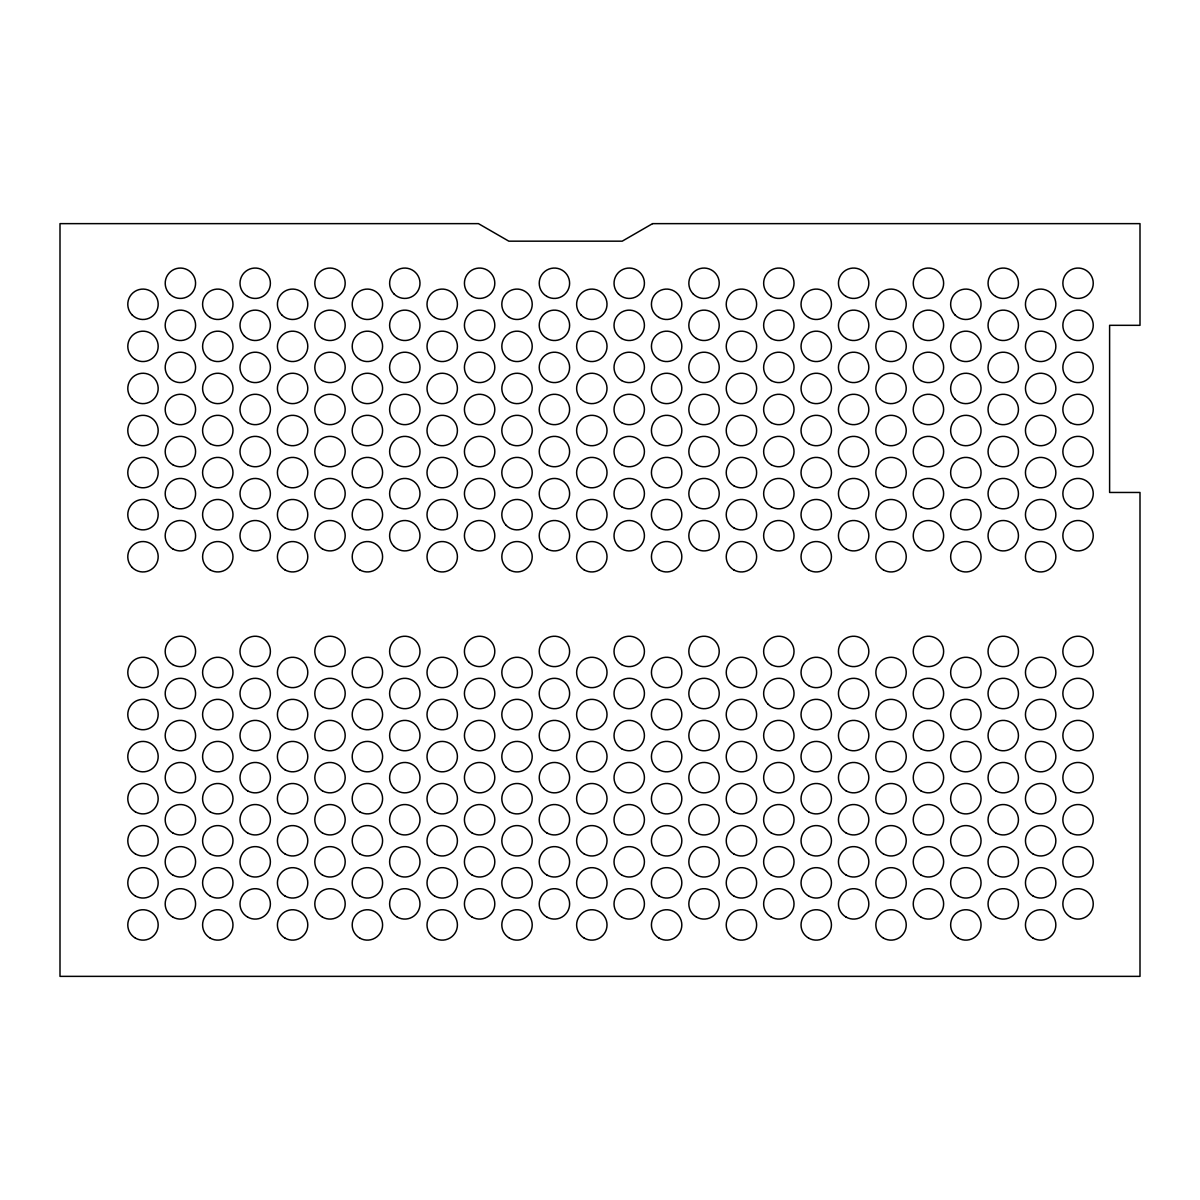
<?xml version="1.0" encoding="UTF-8"?>
<svg xmlns="http://www.w3.org/2000/svg" width="1200" height="1200" viewBox="0 0 1200 1200"><rect width="100%" height="100%" fill="white"/><g stroke="black" fill="none" stroke-linecap="round" stroke-linejoin="round"><path stroke-width="1.5" d="M652.59 223.635L622.215 241.17L508.83 241.17L478.44 223.635L60 223.635L60 976.365L1140 976.365L1140 492.465L1109.61 492.465L1109.61 325.32L1140 325.32L1140 223.635L652.59 223.635M135.39 359.52A15.195 15.195 0 0 0 158.175 346.365A15.195 15.195 0 0 0 135.39 333.21A15.195 15.195 0 0 0 135.39 359.52M132.24 399.18A15.195 15.195 0 0 0 157.665 392.37A15.195 15.195 0 0 0 139.05 373.77A15.195 15.195 0 0 0 132.24 399.18M132.24 315.03A15.195 15.195 0 0 0 157.665 308.22A15.195 15.195 0 0 0 139.05 289.605A15.195 15.195 0 0 0 132.24 315.03M172.785 506.79A15.195 15.195 0 0 0 195.585 493.635A15.195 15.195 0 0 0 172.785 480.48A15.195 15.195 0 0 0 172.785 506.79M169.65 293.985A15.195 15.195 0 0 0 195.06 287.175A15.195 15.195 0 0 0 176.46 268.575A15.195 15.195 0 0 0 169.65 293.985M172.785 548.88A15.195 15.195 0 0 0 195.585 535.71A15.195 15.195 0 0 0 172.785 522.555A15.195 15.195 0 0 0 172.785 548.88M172.785 464.715A15.195 15.195 0 0 0 195.585 451.56A15.195 15.195 0 0 0 172.785 438.405A15.195 15.195 0 0 0 172.785 464.715M132.24 567.495A15.195 15.195 0 0 0 157.665 560.685A15.195 15.195 0 0 0 139.05 542.07A15.195 15.195 0 0 0 132.24 567.495M135.39 527.835A15.195 15.195 0 0 0 158.175 514.68A15.195 15.195 0 0 0 135.39 501.51A15.195 15.195 0 0 0 135.39 527.835M172.785 422.64A15.195 15.195 0 0 0 195.585 409.485A15.195 15.195 0 0 0 172.785 396.315A15.195 15.195 0 0 0 172.785 422.64M169.65 378.15A15.195 15.195 0 0 0 195.06 371.34A15.195 15.195 0 0 0 176.46 352.725A15.195 15.195 0 0 0 169.65 378.15M172.785 338.49A15.195 15.195 0 0 0 195.585 325.32A15.195 15.195 0 0 0 172.785 312.165A15.195 15.195 0 0 0 172.785 338.49M247.59 422.64A15.195 15.195 0 0 0 270.39 409.485A15.195 15.195 0 0 0 247.59 396.315A15.195 15.195 0 0 0 247.59 422.64M247.59 296.4A15.195 15.195 0 0 0 270.39 283.245A15.195 15.195 0 0 0 247.59 270.09A15.195 15.195 0 0 0 247.59 296.4M247.59 548.88A15.195 15.195 0 0 0 270.39 535.71A15.195 15.195 0 0 0 247.59 522.555A15.195 15.195 0 0 0 247.59 548.88M207.045 399.18A15.195 15.195 0 0 0 232.47 392.37A15.195 15.195 0 0 0 213.855 373.77A15.195 15.195 0 0 0 207.045 399.18M135.39 485.76A15.195 15.195 0 0 0 158.175 472.59A15.195 15.195 0 0 0 135.39 459.435A15.195 15.195 0 0 0 135.39 485.76M210.195 485.76A15.195 15.195 0 0 0 232.98 472.59A15.195 15.195 0 0 0 210.195 459.435A15.195 15.195 0 0 0 210.195 485.76M247.59 464.715A15.195 15.195 0 0 0 270.39 451.56A15.195 15.195 0 0 0 247.59 438.405A15.195 15.195 0 0 0 247.59 464.715M210.195 443.685A15.195 15.195 0 0 0 232.98 430.515A15.195 15.195 0 0 0 210.195 417.36A15.195 15.195 0 0 0 210.195 443.685M247.59 380.565A15.195 15.195 0 0 0 270.39 367.41A15.195 15.195 0 0 0 247.59 354.24A15.195 15.195 0 0 0 247.59 380.565M210.195 317.445A15.195 15.195 0 0 0 232.98 304.29A15.195 15.195 0 0 0 210.195 291.12A15.195 15.195 0 0 0 210.195 317.445M244.455 504.375A15.195 15.195 0 0 0 269.865 497.565A15.195 15.195 0 0 0 251.265 478.965A15.195 15.195 0 0 0 244.455 504.375M210.195 569.91A15.195 15.195 0 0 0 232.98 556.755A15.195 15.195 0 0 0 210.195 543.6A15.195 15.195 0 0 0 210.195 569.91M244.455 336.075A15.195 15.195 0 0 0 269.865 329.25A15.195 15.195 0 0 0 251.265 310.65A15.195 15.195 0 0 0 244.455 336.075M207.045 525.42A15.195 15.195 0 0 0 232.47 518.61A15.195 15.195 0 0 0 213.855 499.995A15.195 15.195 0 0 0 207.045 525.42M322.41 548.88A15.195 15.195 0 0 0 345.195 535.71A15.195 15.195 0 0 0 322.41 522.555A15.195 15.195 0 0 0 322.41 548.88M285 485.76A15.195 15.195 0 0 0 307.785 472.59A15.195 15.195 0 0 0 285 459.435A15.195 15.195 0 0 0 285 485.76M319.26 420.225A15.195 15.195 0 0 0 344.67 413.415A15.195 15.195 0 0 0 326.07 394.8A15.195 15.195 0 0 0 319.26 420.225M319.26 293.985A15.195 15.195 0 0 0 344.67 287.175A15.195 15.195 0 0 0 326.07 268.575A15.195 15.195 0 0 0 319.26 293.985M281.85 315.03A15.195 15.195 0 0 0 307.275 308.22A15.195 15.195 0 0 0 288.66 289.605A15.195 15.195 0 0 0 281.85 315.03M319.26 504.375A15.195 15.195 0 0 0 344.67 497.565A15.195 15.195 0 0 0 326.07 478.965A15.195 15.195 0 0 0 319.26 504.375M285 359.52A15.195 15.195 0 0 0 307.785 346.365A15.195 15.195 0 0 0 285 333.21A15.195 15.195 0 0 0 285 359.52M281.85 399.18A15.195 15.195 0 0 0 307.275 392.37A15.195 15.195 0 0 0 288.66 373.77A15.195 15.195 0 0 0 281.85 399.18M322.41 380.565A15.195 15.195 0 0 0 345.195 367.41A15.195 15.195 0 0 0 322.41 354.24A15.195 15.195 0 0 0 322.41 380.565M322.41 338.49A15.195 15.195 0 0 0 345.195 325.32A15.195 15.195 0 0 0 322.41 312.165A15.195 15.195 0 0 0 322.41 338.49M285 569.91A15.195 15.195 0 0 0 307.785 556.755A15.195 15.195 0 0 0 285 543.6A15.195 15.195 0 0 0 285 569.91M356.655 399.18A15.195 15.195 0 0 0 382.08 392.37A15.195 15.195 0 0 0 363.465 373.77A15.195 15.195 0 0 0 356.655 399.18M397.215 380.565A15.195 15.195 0 0 0 420 367.41A15.195 15.195 0 0 0 397.215 354.24A15.195 15.195 0 0 0 397.215 380.565M397.215 338.49A15.195 15.195 0 0 0 420 325.32A15.195 15.195 0 0 0 397.215 312.165A15.195 15.195 0 0 0 397.215 338.49M322.41 464.715A15.195 15.195 0 0 0 345.195 451.56A15.195 15.195 0 0 0 322.41 438.405A15.195 15.195 0 0 0 322.41 464.715M210.195 359.52A15.195 15.195 0 0 0 232.98 346.365A15.195 15.195 0 0 0 210.195 333.21A15.195 15.195 0 0 0 210.195 359.52M394.065 546.465A15.195 15.195 0 0 0 419.475 539.64A15.195 15.195 0 0 0 400.875 521.04A15.195 15.195 0 0 0 394.065 546.465M397.215 464.715A15.195 15.195 0 0 0 420 451.56A15.195 15.195 0 0 0 397.215 438.405A15.195 15.195 0 0 0 397.215 464.715M397.215 422.64A15.195 15.195 0 0 0 420 409.485A15.195 15.195 0 0 0 397.215 396.315A15.195 15.195 0 0 0 397.215 422.64M359.805 485.76A15.195 15.195 0 0 0 382.59 472.59A15.195 15.195 0 0 0 359.805 459.435A15.195 15.195 0 0 0 359.805 485.76M434.61 359.52A15.195 15.195 0 0 0 457.41 346.365A15.195 15.195 0 0 0 434.61 333.21A15.195 15.195 0 0 0 434.61 359.52M431.46 399.18A15.195 15.195 0 0 0 456.885 392.37A15.195 15.195 0 0 0 438.27 373.77A15.195 15.195 0 0 0 431.46 399.18M472.02 380.565A15.195 15.195 0 0 0 494.805 367.41A15.195 15.195 0 0 0 472.02 354.24A15.195 15.195 0 0 0 472.02 380.565M285 527.835A15.195 15.195 0 0 0 307.785 514.68A15.195 15.195 0 0 0 285 501.51A15.195 15.195 0 0 0 285 527.835M285 443.685A15.195 15.195 0 0 0 307.785 430.515A15.195 15.195 0 0 0 285 417.36A15.195 15.195 0 0 0 285 443.685M359.805 359.52A15.195 15.195 0 0 0 382.59 346.365A15.195 15.195 0 0 0 359.805 333.21A15.195 15.195 0 0 0 359.805 359.52M434.61 569.91A15.195 15.195 0 0 0 457.41 556.755A15.195 15.195 0 0 0 434.61 543.6A15.195 15.195 0 0 0 434.61 569.91M434.61 527.835A15.195 15.195 0 0 0 457.41 514.68A15.195 15.195 0 0 0 434.61 501.51A15.195 15.195 0 0 0 434.61 527.835M359.805 569.91A15.195 15.195 0 0 0 382.59 556.755A15.195 15.195 0 0 0 359.805 543.6A15.195 15.195 0 0 0 359.805 569.91M359.805 527.835A15.195 15.195 0 0 0 382.59 514.68A15.195 15.195 0 0 0 359.805 501.51A15.195 15.195 0 0 0 359.805 527.835M359.805 443.685A15.195 15.195 0 0 0 382.59 430.515A15.195 15.195 0 0 0 359.805 417.36A15.195 15.195 0 0 0 359.805 443.685M356.655 315.03A15.195 15.195 0 0 0 382.08 308.22A15.195 15.195 0 0 0 363.465 289.605A15.195 15.195 0 0 0 356.655 315.03M397.215 506.79A15.195 15.195 0 0 0 420 493.635A15.195 15.195 0 0 0 397.215 480.48A15.195 15.195 0 0 0 397.215 506.79M394.065 293.985A15.195 15.195 0 0 0 419.475 287.175A15.195 15.195 0 0 0 400.875 268.575A15.195 15.195 0 0 0 394.065 293.985M135.39 443.685A15.195 15.195 0 0 0 158.175 430.515A15.195 15.195 0 0 0 135.39 417.36A15.195 15.195 0 0 0 135.39 443.685M472.02 422.64A15.195 15.195 0 0 0 494.805 409.485A15.195 15.195 0 0 0 472.02 396.315A15.195 15.195 0 0 0 472.02 422.64M434.61 485.76A15.195 15.195 0 0 0 457.41 472.59A15.195 15.195 0 0 0 434.61 459.435A15.195 15.195 0 0 0 434.61 485.76M434.61 317.445A15.195 15.195 0 0 0 457.41 304.29A15.195 15.195 0 0 0 434.61 291.12A15.195 15.195 0 0 0 434.61 317.445M472.02 338.49A15.195 15.195 0 0 0 494.805 325.32A15.195 15.195 0 0 0 472.02 312.165A15.195 15.195 0 0 0 472.02 338.49M472.02 296.4A15.195 15.195 0 0 0 494.805 283.245A15.195 15.195 0 0 0 472.02 270.09A15.195 15.195 0 0 0 472.02 296.4M472.02 548.88A15.195 15.195 0 0 0 494.805 535.71A15.195 15.195 0 0 0 472.02 522.555A15.195 15.195 0 0 0 472.02 548.88M472.02 464.715A15.195 15.195 0 0 0 494.805 451.56A15.195 15.195 0 0 0 472.02 438.405A15.195 15.195 0 0 0 472.02 464.715M434.61 443.685A15.195 15.195 0 0 0 457.41 430.515A15.195 15.195 0 0 0 434.61 417.36A15.195 15.195 0 0 0 434.61 443.685M468.87 504.375A15.195 15.195 0 0 0 494.28 497.565A15.195 15.195 0 0 0 475.68 478.965A15.195 15.195 0 0 0 468.87 504.375M808.635 401.595A15.195 15.195 0 0 0 831.435 388.44A15.195 15.195 0 0 0 808.635 375.285A15.195 15.195 0 0 0 808.635 401.595M846.045 380.565A15.195 15.195 0 0 0 868.83 367.41A15.195 15.195 0 0 0 846.045 354.24A15.195 15.195 0 0 0 846.045 380.565M846.045 422.64A15.195 15.195 0 0 0 868.83 409.485A15.195 15.195 0 0 0 846.045 396.315A15.195 15.195 0 0 0 846.045 422.64M618.48 546.465A15.195 15.195 0 0 0 643.905 539.64A15.195 15.195 0 0 0 625.29 521.04A15.195 15.195 0 0 0 618.48 546.465M546.825 338.49A15.195 15.195 0 0 0 569.61 325.32A15.195 15.195 0 0 0 546.825 312.165A15.195 15.195 0 0 0 546.825 338.49M621.63 422.64A15.195 15.195 0 0 0 644.415 409.485A15.195 15.195 0 0 0 621.63 396.315A15.195 15.195 0 0 0 621.63 422.64M618.48 293.985A15.195 15.195 0 0 0 643.905 287.175A15.195 15.195 0 0 0 625.29 268.575A15.195 15.195 0 0 0 618.48 293.985M506.265 399.18A15.195 15.195 0 0 0 531.69 392.37A15.195 15.195 0 0 0 513.075 373.77A15.195 15.195 0 0 0 506.265 399.18M581.07 399.18A15.195 15.195 0 0 0 606.495 392.37A15.195 15.195 0 0 0 587.88 373.77A15.195 15.195 0 0 0 581.07 399.18M543.675 504.375A15.195 15.195 0 0 0 569.1 497.565A15.195 15.195 0 0 0 550.485 478.965A15.195 15.195 0 0 0 543.675 504.375M509.415 317.445A15.195 15.195 0 0 0 532.215 304.29A15.195 15.195 0 0 0 509.415 291.12A15.195 15.195 0 0 0 509.415 317.445M509.415 359.52A15.195 15.195 0 0 0 532.215 346.365A15.195 15.195 0 0 0 509.415 333.21A15.195 15.195 0 0 0 509.415 359.52M509.415 485.76A15.195 15.195 0 0 0 532.215 472.59A15.195 15.195 0 0 0 509.415 459.435A15.195 15.195 0 0 0 509.415 485.76M546.825 296.4A15.195 15.195 0 0 0 569.61 283.245A15.195 15.195 0 0 0 546.825 270.09A15.195 15.195 0 0 0 546.825 296.4M509.415 569.91A15.195 15.195 0 0 0 532.215 556.755A15.195 15.195 0 0 0 509.415 543.6A15.195 15.195 0 0 0 509.415 569.91M546.825 464.715A15.195 15.195 0 0 0 569.61 451.56A15.195 15.195 0 0 0 546.825 438.405A15.195 15.195 0 0 0 546.825 464.715M546.825 548.88A15.195 15.195 0 0 0 569.61 535.71A15.195 15.195 0 0 0 546.825 522.555A15.195 15.195 0 0 0 546.825 548.88M509.415 443.685A15.195 15.195 0 0 0 532.215 430.515A15.195 15.195 0 0 0 509.415 417.36A15.195 15.195 0 0 0 509.415 443.685M506.265 525.42A15.195 15.195 0 0 0 531.69 518.61A15.195 15.195 0 0 0 513.075 499.995A15.195 15.195 0 0 0 506.265 525.42M805.485 525.42A15.195 15.195 0 0 0 830.91 518.61A15.195 15.195 0 0 0 812.295 499.995A15.195 15.195 0 0 0 805.485 525.42M808.635 443.685A15.195 15.195 0 0 0 831.435 430.515A15.195 15.195 0 0 0 808.635 417.36A15.195 15.195 0 0 0 808.635 443.685M584.22 443.685A15.195 15.195 0 0 0 607.02 430.515A15.195 15.195 0 0 0 584.22 417.36A15.195 15.195 0 0 0 584.22 443.685M621.63 380.565A15.195 15.195 0 0 0 644.415 367.41A15.195 15.195 0 0 0 621.63 354.24A15.195 15.195 0 0 0 621.63 380.565M581.07 315.03A15.195 15.195 0 0 0 606.495 308.22A15.195 15.195 0 0 0 587.88 289.605A15.195 15.195 0 0 0 581.07 315.03M621.63 506.79A15.195 15.195 0 0 0 644.415 493.635A15.195 15.195 0 0 0 621.63 480.48A15.195 15.195 0 0 0 621.63 506.79M546.825 422.64A15.195 15.195 0 0 0 569.61 409.485A15.195 15.195 0 0 0 546.825 396.315A15.195 15.195 0 0 0 546.825 422.64M546.825 380.565A15.195 15.195 0 0 0 569.61 367.41A15.195 15.195 0 0 0 546.825 354.24A15.195 15.195 0 0 0 546.825 380.565M584.22 527.835A15.195 15.195 0 0 0 607.02 514.68A15.195 15.195 0 0 0 584.22 501.51A15.195 15.195 0 0 0 584.22 527.835M696.435 548.88A15.195 15.195 0 0 0 719.22 535.71A15.195 15.195 0 0 0 696.435 522.555A15.195 15.195 0 0 0 696.435 548.88M659.025 485.76A15.195 15.195 0 0 0 681.825 472.59A15.195 15.195 0 0 0 659.025 459.435A15.195 15.195 0 0 0 659.025 485.76M696.435 422.64A15.195 15.195 0 0 0 719.22 409.485A15.195 15.195 0 0 0 696.435 396.315A15.195 15.195 0 0 0 696.435 422.64M696.435 464.715A15.195 15.195 0 0 0 719.22 451.56A15.195 15.195 0 0 0 696.435 438.405A15.195 15.195 0 0 0 696.435 464.715M693.285 293.985A15.195 15.195 0 0 0 718.71 287.175A15.195 15.195 0 0 0 700.095 268.575A15.195 15.195 0 0 0 693.285 293.985M584.22 359.52A15.195 15.195 0 0 0 607.02 346.365A15.195 15.195 0 0 0 584.22 333.21A15.195 15.195 0 0 0 584.22 359.52M584.22 485.76A15.195 15.195 0 0 0 607.02 472.59A15.195 15.195 0 0 0 584.22 459.435A15.195 15.195 0 0 0 584.22 485.76M621.63 464.715A15.195 15.195 0 0 0 644.415 451.56A15.195 15.195 0 0 0 621.63 438.405A15.195 15.195 0 0 0 621.63 464.715M696.435 506.79A15.195 15.195 0 0 0 719.22 493.635A15.195 15.195 0 0 0 696.435 480.48A15.195 15.195 0 0 0 696.435 506.79M659.025 359.52A15.195 15.195 0 0 0 681.825 346.365A15.195 15.195 0 0 0 659.025 333.21A15.195 15.195 0 0 0 659.025 359.52M655.875 399.18A15.195 15.195 0 0 0 681.3 392.37A15.195 15.195 0 0 0 662.685 373.77A15.195 15.195 0 0 0 655.875 399.18M696.435 380.565A15.195 15.195 0 0 0 719.22 367.41A15.195 15.195 0 0 0 696.435 354.24A15.195 15.195 0 0 0 696.435 380.565M696.435 338.49A15.195 15.195 0 0 0 719.22 325.32A15.195 15.195 0 0 0 696.435 312.165A15.195 15.195 0 0 0 696.435 338.49M659.025 569.91A15.195 15.195 0 0 0 681.825 556.755A15.195 15.195 0 0 0 659.025 543.6A15.195 15.195 0 0 0 659.025 569.91M584.22 569.91A15.195 15.195 0 0 0 607.02 556.755A15.195 15.195 0 0 0 584.22 543.6A15.195 15.195 0 0 0 584.22 569.91M621.63 338.49A15.195 15.195 0 0 0 644.415 325.32A15.195 15.195 0 0 0 621.63 312.165A15.195 15.195 0 0 0 621.63 338.49M733.83 359.52A15.195 15.195 0 0 0 756.63 346.365A15.195 15.195 0 0 0 733.83 333.21A15.195 15.195 0 0 0 733.83 359.52M733.83 401.595A15.195 15.195 0 0 0 756.63 388.44A15.195 15.195 0 0 0 733.83 375.285A15.195 15.195 0 0 0 733.83 401.595M771.24 380.565A15.195 15.195 0 0 0 794.025 367.41A15.195 15.195 0 0 0 771.24 354.24A15.195 15.195 0 0 0 771.24 380.565M771.24 338.49A15.195 15.195 0 0 0 794.025 325.32A15.195 15.195 0 0 0 771.24 312.165A15.195 15.195 0 0 0 771.24 338.49M659.025 317.445A15.195 15.195 0 0 0 681.825 304.29A15.195 15.195 0 0 0 659.025 291.12A15.195 15.195 0 0 0 659.025 317.445M771.24 296.4A15.195 15.195 0 0 0 794.025 283.245A15.195 15.195 0 0 0 771.24 270.09A15.195 15.195 0 0 0 771.24 296.4M771.24 548.88A15.195 15.195 0 0 0 794.025 535.71A15.195 15.195 0 0 0 771.24 522.555A15.195 15.195 0 0 0 771.24 548.88M771.24 464.715A15.195 15.195 0 0 0 794.025 451.56A15.195 15.195 0 0 0 771.24 438.405A15.195 15.195 0 0 0 771.24 464.715M771.24 422.64A15.195 15.195 0 0 0 794.025 409.485A15.195 15.195 0 0 0 771.24 396.315A15.195 15.195 0 0 0 771.24 422.64M733.83 485.76A15.195 15.195 0 0 0 756.63 472.59A15.195 15.195 0 0 0 733.83 459.435A15.195 15.195 0 0 0 733.83 485.76M808.635 359.52A15.195 15.195 0 0 0 831.435 346.365A15.195 15.195 0 0 0 808.635 333.21A15.195 15.195 0 0 0 808.635 359.52M659.025 527.835A15.195 15.195 0 0 0 681.825 514.68A15.195 15.195 0 0 0 659.025 501.51A15.195 15.195 0 0 0 659.025 527.835M659.025 443.685A15.195 15.195 0 0 0 681.825 430.515A15.195 15.195 0 0 0 659.025 417.36A15.195 15.195 0 0 0 659.025 443.685M846.045 338.49A15.195 15.195 0 0 0 868.83 325.32A15.195 15.195 0 0 0 846.045 312.165A15.195 15.195 0 0 0 846.045 338.49M808.635 569.91A15.195 15.195 0 0 0 831.435 556.755A15.195 15.195 0 0 0 808.635 543.6A15.195 15.195 0 0 0 808.635 569.91M733.83 569.91A15.195 15.195 0 0 0 756.63 556.755A15.195 15.195 0 0 0 733.83 543.6A15.195 15.195 0 0 0 733.83 569.91M733.83 527.835A15.195 15.195 0 0 0 756.63 514.68A15.195 15.195 0 0 0 733.83 501.51A15.195 15.195 0 0 0 733.83 527.835M733.83 443.685A15.195 15.195 0 0 0 756.63 430.515A15.195 15.195 0 0 0 733.83 417.36A15.195 15.195 0 0 0 733.83 443.685M733.83 317.445A15.195 15.195 0 0 0 756.63 304.29A15.195 15.195 0 0 0 733.83 291.12A15.195 15.195 0 0 0 733.83 317.445M771.24 506.79A15.195 15.195 0 0 0 794.025 493.635A15.195 15.195 0 0 0 771.24 480.48A15.195 15.195 0 0 0 771.24 506.79M846.045 506.79A15.195 15.195 0 0 0 868.83 493.635A15.195 15.195 0 0 0 846.045 480.48A15.195 15.195 0 0 0 846.045 506.79M846.045 296.4A15.195 15.195 0 0 0 868.83 283.245A15.195 15.195 0 0 0 846.045 270.09A15.195 15.195 0 0 0 846.045 296.4M846.045 548.88A15.195 15.195 0 0 0 868.83 535.71A15.195 15.195 0 0 0 846.045 522.555A15.195 15.195 0 0 0 846.045 548.88M846.045 464.715A15.195 15.195 0 0 0 868.83 451.56A15.195 15.195 0 0 0 846.045 438.405A15.195 15.195 0 0 0 846.045 464.715M808.635 317.445A15.195 15.195 0 0 0 831.435 304.29A15.195 15.195 0 0 0 808.635 291.12A15.195 15.195 0 0 0 808.635 317.445M808.635 485.76A15.195 15.195 0 0 0 831.435 472.59A15.195 15.195 0 0 0 808.635 459.435A15.195 15.195 0 0 0 808.635 485.76M1070.46 296.4A15.195 15.195 0 0 0 1093.245 283.245A15.195 15.195 0 0 0 1070.46 270.09A15.195 15.195 0 0 0 1070.46 296.4M1070.46 338.49A15.195 15.195 0 0 0 1093.245 325.32A15.195 15.195 0 0 0 1070.46 312.165A15.195 15.195 0 0 0 1070.46 338.49M1070.46 380.565A15.195 15.195 0 0 0 1093.245 367.41A15.195 15.195 0 0 0 1070.46 354.24A15.195 15.195 0 0 0 1070.46 380.565M1070.46 422.64A15.195 15.195 0 0 0 1093.245 409.485A15.195 15.195 0 0 0 1070.46 396.315A15.195 15.195 0 0 0 1070.46 422.64M1070.46 464.715A15.195 15.195 0 0 0 1093.245 451.56A15.195 15.195 0 0 0 1070.46 438.405A15.195 15.195 0 0 0 1070.46 464.715M1070.46 506.79A15.195 15.195 0 0 0 1093.245 493.635A15.195 15.195 0 0 0 1070.46 480.48A15.195 15.195 0 0 0 1070.46 506.79M1070.46 548.88A15.195 15.195 0 0 0 1093.245 535.71A15.195 15.195 0 0 0 1070.46 522.555A15.195 15.195 0 0 0 1070.46 548.88M1029.9 315.03A15.195 15.195 0 0 0 1055.325 308.22A15.195 15.195 0 0 0 1036.71 289.605A15.195 15.195 0 0 0 1029.9 315.03M1033.05 359.52A15.195 15.195 0 0 0 1055.85 346.365A15.195 15.195 0 0 0 1033.05 333.21A15.195 15.195 0 0 0 1033.05 359.52M1033.05 401.595A15.195 15.195 0 0 0 1055.85 388.44A15.195 15.195 0 0 0 1033.05 375.285A15.195 15.195 0 0 0 1033.05 401.595M1033.05 443.685A15.195 15.195 0 0 0 1055.85 430.515A15.195 15.195 0 0 0 1033.05 417.36A15.195 15.195 0 0 0 1033.05 443.685M1033.05 485.76A15.195 15.195 0 0 0 1055.85 472.59A15.195 15.195 0 0 0 1033.05 459.435A15.195 15.195 0 0 0 1033.05 485.76M1033.05 527.835A15.195 15.195 0 0 0 1055.85 514.68A15.195 15.195 0 0 0 1033.05 501.51A15.195 15.195 0 0 0 1033.05 527.835M1033.05 569.91A15.195 15.195 0 0 0 1055.85 556.755A15.195 15.195 0 0 0 1033.05 543.6A15.195 15.195 0 0 0 1033.05 569.91M995.655 296.4A15.195 15.195 0 0 0 1018.44 283.245A15.195 15.195 0 0 0 995.655 270.09A15.195 15.195 0 0 0 995.655 296.4M995.655 338.49A15.195 15.195 0 0 0 1018.44 325.32A15.195 15.195 0 0 0 995.655 312.165A15.195 15.195 0 0 0 995.655 338.49M995.655 380.565A15.195 15.195 0 0 0 1018.44 367.41A15.195 15.195 0 0 0 995.655 354.24A15.195 15.195 0 0 0 995.655 380.565M995.655 422.64A15.195 15.195 0 0 0 1018.44 409.485A15.195 15.195 0 0 0 995.655 396.315A15.195 15.195 0 0 0 995.655 422.64M995.655 464.715A15.195 15.195 0 0 0 1018.44 451.56A15.195 15.195 0 0 0 995.655 438.405A15.195 15.195 0 0 0 995.655 464.715M995.655 506.79A15.195 15.195 0 0 0 1018.44 493.635A15.195 15.195 0 0 0 995.655 480.48A15.195 15.195 0 0 0 995.655 506.79M992.505 546.465A15.195 15.195 0 0 0 1017.93 539.64A15.195 15.195 0 0 0 999.315 521.04A15.195 15.195 0 0 0 992.505 546.465M955.095 315.03A15.195 15.195 0 0 0 980.52 308.22A15.195 15.195 0 0 0 961.905 289.605A15.195 15.195 0 0 0 955.095 315.03M958.245 359.52A15.195 15.195 0 0 0 981.045 346.365A15.195 15.195 0 0 0 958.245 333.21A15.195 15.195 0 0 0 958.245 359.52M955.095 399.18A15.195 15.195 0 0 0 980.52 392.37A15.195 15.195 0 0 0 961.905 373.77A15.195 15.195 0 0 0 955.095 399.18M955.095 441.27A15.195 15.195 0 0 0 980.52 434.445A15.195 15.195 0 0 0 961.905 415.845A15.195 15.195 0 0 0 955.095 441.27M958.245 485.76A15.195 15.195 0 0 0 981.045 472.59A15.195 15.195 0 0 0 958.245 459.435A15.195 15.195 0 0 0 958.245 485.76M958.245 527.835A15.195 15.195 0 0 0 981.045 514.68A15.195 15.195 0 0 0 958.245 501.51A15.195 15.195 0 0 0 958.245 527.835M958.245 569.91A15.195 15.195 0 0 0 981.045 556.755A15.195 15.195 0 0 0 958.245 543.6A15.195 15.195 0 0 0 958.245 569.91M920.85 296.4A15.195 15.195 0 0 0 943.635 283.245A15.195 15.195 0 0 0 920.85 270.09A15.195 15.195 0 0 0 920.85 296.4M920.85 338.49A15.195 15.195 0 0 0 943.635 325.32A15.195 15.195 0 0 0 920.85 312.165A15.195 15.195 0 0 0 920.85 338.49M920.85 380.565A15.195 15.195 0 0 0 943.635 367.41A15.195 15.195 0 0 0 920.85 354.24A15.195 15.195 0 0 0 920.85 380.565M920.85 422.64A15.195 15.195 0 0 0 943.635 409.485A15.195 15.195 0 0 0 920.85 396.315A15.195 15.195 0 0 0 920.85 422.64M920.85 464.715A15.195 15.195 0 0 0 943.635 451.56A15.195 15.195 0 0 0 920.85 438.405A15.195 15.195 0 0 0 920.85 464.715M920.85 506.79A15.195 15.195 0 0 0 943.635 493.635A15.195 15.195 0 0 0 920.85 480.48A15.195 15.195 0 0 0 920.85 506.79M917.7 546.465A15.195 15.195 0 0 0 943.125 539.64A15.195 15.195 0 0 0 924.51 521.04A15.195 15.195 0 0 0 917.7 546.465M880.29 315.03A15.195 15.195 0 0 0 905.715 308.22A15.195 15.195 0 0 0 887.1 289.605A15.195 15.195 0 0 0 880.29 315.03M883.44 359.52A15.195 15.195 0 0 0 906.24 346.365A15.195 15.195 0 0 0 883.44 333.21A15.195 15.195 0 0 0 883.44 359.52M880.29 399.18A15.195 15.195 0 0 0 905.715 392.37A15.195 15.195 0 0 0 887.1 373.77A15.195 15.195 0 0 0 880.29 399.18M883.44 443.685A15.195 15.195 0 0 0 906.24 430.515A15.195 15.195 0 0 0 883.44 417.36A15.195 15.195 0 0 0 883.44 443.685M883.44 485.76A15.195 15.195 0 0 0 906.24 472.59A15.195 15.195 0 0 0 883.44 459.435A15.195 15.195 0 0 0 883.44 485.76M883.44 527.835A15.195 15.195 0 0 0 906.24 514.68A15.195 15.195 0 0 0 883.44 501.51A15.195 15.195 0 0 0 883.44 527.835M883.44 569.91A15.195 15.195 0 0 0 906.24 556.755A15.195 15.195 0 0 0 883.44 543.6A15.195 15.195 0 0 0 883.44 569.91M1070.46 664.59A15.195 15.195 0 0 0 1093.245 651.435A15.195 15.195 0 0 0 1070.46 638.265A15.195 15.195 0 0 0 1070.46 664.59M1070.46 706.665A15.195 15.195 0 0 0 1093.245 693.51A15.195 15.195 0 0 0 1070.46 680.34A15.195 15.195 0 0 0 1070.46 706.665M1070.46 748.74A15.195 15.195 0 0 0 1093.245 735.585A15.195 15.195 0 0 0 1070.46 722.43A15.195 15.195 0 0 0 1070.46 748.74M1070.46 790.815A15.195 15.195 0 0 0 1093.245 777.66A15.195 15.195 0 0 0 1070.46 764.505A15.195 15.195 0 0 0 1070.46 790.815M1070.46 832.905A15.195 15.195 0 0 0 1093.245 819.735A15.195 15.195 0 0 0 1070.46 806.58A15.195 15.195 0 0 0 1070.46 832.905M1070.46 874.98A15.195 15.195 0 0 0 1093.245 861.825A15.195 15.195 0 0 0 1070.46 848.655A15.195 15.195 0 0 0 1070.46 874.98M1070.46 917.055A15.195 15.195 0 0 0 1093.245 903.9A15.195 15.195 0 0 0 1070.46 890.73A15.195 15.195 0 0 0 1070.46 917.055M1033.05 685.62A15.195 15.195 0 0 0 1055.85 672.465A15.195 15.195 0 0 0 1033.05 659.31A15.195 15.195 0 0 0 1033.05 685.62M1033.05 727.71A15.195 15.195 0 0 0 1055.85 714.54A15.195 15.195 0 0 0 1033.05 701.385A15.195 15.195 0 0 0 1033.05 727.71M1029.9 767.37A15.195 15.195 0 0 0 1055.325 760.56A15.195 15.195 0 0 0 1036.71 741.945A15.195 15.195 0 0 0 1029.9 767.37M1033.05 811.86A15.195 15.195 0 0 0 1055.85 798.705A15.195 15.195 0 0 0 1033.05 785.535A15.195 15.195 0 0 0 1033.05 811.86M1033.05 853.935A15.195 15.195 0 0 0 1055.85 840.78A15.195 15.195 0 0 0 1033.05 827.625A15.195 15.195 0 0 0 1033.05 853.935M1033.05 896.01A15.195 15.195 0 0 0 1055.85 882.855A15.195 15.195 0 0 0 1033.05 869.7A15.195 15.195 0 0 0 1033.05 896.01M1033.05 938.1A15.195 15.195 0 0 0 1055.85 924.93A15.195 15.195 0 0 0 1033.05 911.775A15.195 15.195 0 0 0 1033.05 938.1M995.655 664.59A15.195 15.195 0 0 0 1018.44 651.435A15.195 15.195 0 0 0 995.655 638.265A15.195 15.195 0 0 0 995.655 664.59M995.655 706.665A15.195 15.195 0 0 0 1018.44 693.51A15.195 15.195 0 0 0 995.655 680.34A15.195 15.195 0 0 0 995.655 706.665M995.655 748.74A15.195 15.195 0 0 0 1018.44 735.585A15.195 15.195 0 0 0 995.655 722.43A15.195 15.195 0 0 0 995.655 748.74M995.655 790.815A15.195 15.195 0 0 0 1018.44 777.66A15.195 15.195 0 0 0 995.655 764.505A15.195 15.195 0 0 0 995.655 790.815M995.655 832.905A15.195 15.195 0 0 0 1018.44 819.735A15.195 15.195 0 0 0 995.655 806.58A15.195 15.195 0 0 0 995.655 832.905M995.655 874.98A15.195 15.195 0 0 0 1018.44 861.825A15.195 15.195 0 0 0 995.655 848.655A15.195 15.195 0 0 0 995.655 874.98M995.655 917.055A15.195 15.195 0 0 0 1018.44 903.9A15.195 15.195 0 0 0 995.655 890.73A15.195 15.195 0 0 0 995.655 917.055M958.245 685.62A15.195 15.195 0 0 0 981.045 672.465A15.195 15.195 0 0 0 958.245 659.31A15.195 15.195 0 0 0 958.245 685.62M958.245 727.71A15.195 15.195 0 0 0 981.045 714.54A15.195 15.195 0 0 0 958.245 701.385A15.195 15.195 0 0 0 958.245 727.71M955.095 767.37A15.195 15.195 0 0 0 980.52 760.56A15.195 15.195 0 0 0 961.905 741.945A15.195 15.195 0 0 0 955.095 767.37M958.245 811.86A15.195 15.195 0 0 0 981.045 798.705A15.195 15.195 0 0 0 958.245 785.535A15.195 15.195 0 0 0 958.245 811.86M958.245 853.935A15.195 15.195 0 0 0 981.045 840.78A15.195 15.195 0 0 0 958.245 827.625A15.195 15.195 0 0 0 958.245 853.935M958.245 896.01A15.195 15.195 0 0 0 981.045 882.855A15.195 15.195 0 0 0 958.245 869.7A15.195 15.195 0 0 0 958.245 896.01M958.245 938.1A15.195 15.195 0 0 0 981.045 924.93A15.195 15.195 0 0 0 958.245 911.775A15.195 15.195 0 0 0 958.245 938.1M920.85 664.59A15.195 15.195 0 0 0 943.635 651.435A15.195 15.195 0 0 0 920.85 638.265A15.195 15.195 0 0 0 920.85 664.59M920.85 706.665A15.195 15.195 0 0 0 943.635 693.51A15.195 15.195 0 0 0 920.85 680.34A15.195 15.195 0 0 0 920.85 706.665M920.85 748.74A15.195 15.195 0 0 0 943.635 735.585A15.195 15.195 0 0 0 920.85 722.43A15.195 15.195 0 0 0 920.85 748.74M920.85 790.815A15.195 15.195 0 0 0 943.635 777.66A15.195 15.195 0 0 0 920.85 764.505A15.195 15.195 0 0 0 920.85 790.815M920.85 832.905A15.195 15.195 0 0 0 943.635 819.735A15.195 15.195 0 0 0 920.85 806.58A15.195 15.195 0 0 0 920.85 832.905M920.85 874.98A15.195 15.195 0 0 0 943.635 861.825A15.195 15.195 0 0 0 920.85 848.655A15.195 15.195 0 0 0 920.85 874.98M920.85 917.055A15.195 15.195 0 0 0 943.635 903.9A15.195 15.195 0 0 0 920.85 890.73A15.195 15.195 0 0 0 920.85 917.055M880.29 683.205A15.195 15.195 0 0 0 905.715 676.395A15.195 15.195 0 0 0 887.1 657.795A15.195 15.195 0 0 0 880.29 683.205M883.44 727.71A15.195 15.195 0 0 0 906.24 714.54A15.195 15.195 0 0 0 883.44 701.385A15.195 15.195 0 0 0 883.44 727.71M883.44 769.785A15.195 15.195 0 0 0 906.24 756.63A15.195 15.195 0 0 0 883.44 743.46A15.195 15.195 0 0 0 883.44 769.785M883.44 811.86A15.195 15.195 0 0 0 906.24 798.705A15.195 15.195 0 0 0 883.44 785.535A15.195 15.195 0 0 0 883.44 811.86M883.44 853.935A15.195 15.195 0 0 0 906.24 840.78A15.195 15.195 0 0 0 883.44 827.625A15.195 15.195 0 0 0 883.44 853.935M883.44 896.01A15.195 15.195 0 0 0 906.24 882.855A15.195 15.195 0 0 0 883.44 869.7A15.195 15.195 0 0 0 883.44 896.01M883.44 938.1A15.195 15.195 0 0 0 906.24 924.93A15.195 15.195 0 0 0 883.44 911.775A15.195 15.195 0 0 0 883.44 938.1M846.045 664.59A15.195 15.195 0 0 0 868.83 651.435A15.195 15.195 0 0 0 846.045 638.265A15.195 15.195 0 0 0 846.045 664.59M842.895 704.25A15.195 15.195 0 0 0 868.32 697.44A15.195 15.195 0 0 0 849.705 678.825A15.195 15.195 0 0 0 842.895 704.25M846.045 748.74A15.195 15.195 0 0 0 868.83 735.585A15.195 15.195 0 0 0 846.045 722.43A15.195 15.195 0 0 0 846.045 748.74M846.045 790.815A15.195 15.195 0 0 0 868.83 777.66A15.195 15.195 0 0 0 846.045 764.505A15.195 15.195 0 0 0 846.045 790.815M846.045 832.905A15.195 15.195 0 0 0 868.83 819.735A15.195 15.195 0 0 0 846.045 806.58A15.195 15.195 0 0 0 846.045 832.905M846.045 874.98A15.195 15.195 0 0 0 868.83 861.825A15.195 15.195 0 0 0 846.045 848.655A15.195 15.195 0 0 0 846.045 874.98M846.045 917.055A15.195 15.195 0 0 0 868.83 903.9A15.195 15.195 0 0 0 846.045 890.73A15.195 15.195 0 0 0 846.045 917.055M808.635 685.62A15.195 15.195 0 0 0 831.435 672.465A15.195 15.195 0 0 0 808.635 659.31A15.195 15.195 0 0 0 808.635 685.62M808.635 727.71A15.195 15.195 0 0 0 831.435 714.54A15.195 15.195 0 0 0 808.635 701.385A15.195 15.195 0 0 0 808.635 727.71M805.485 767.37A15.195 15.195 0 0 0 830.91 760.56A15.195 15.195 0 0 0 812.295 741.945A15.195 15.195 0 0 0 805.485 767.37M808.635 811.86A15.195 15.195 0 0 0 831.435 798.705A15.195 15.195 0 0 0 808.635 785.535A15.195 15.195 0 0 0 808.635 811.86M808.635 853.935A15.195 15.195 0 0 0 831.435 840.78A15.195 15.195 0 0 0 808.635 827.625A15.195 15.195 0 0 0 808.635 853.935M808.635 896.01A15.195 15.195 0 0 0 831.435 882.855A15.195 15.195 0 0 0 808.635 869.7A15.195 15.195 0 0 0 808.635 896.01M808.635 938.1A15.195 15.195 0 0 0 831.435 924.93A15.195 15.195 0 0 0 808.635 911.775A15.195 15.195 0 0 0 808.635 938.1M771.24 664.59A15.195 15.195 0 0 0 794.025 651.435A15.195 15.195 0 0 0 771.24 638.265A15.195 15.195 0 0 0 771.24 664.59M768.09 704.25A15.195 15.195 0 0 0 793.515 697.44A15.195 15.195 0 0 0 774.9 678.825A15.195 15.195 0 0 0 768.09 704.25M771.24 748.74A15.195 15.195 0 0 0 794.025 735.585A15.195 15.195 0 0 0 771.24 722.43A15.195 15.195 0 0 0 771.24 748.74M768.09 788.4A15.195 15.195 0 0 0 793.515 781.59A15.195 15.195 0 0 0 774.9 762.99A15.195 15.195 0 0 0 768.09 788.4M771.24 832.905A15.195 15.195 0 0 0 794.025 819.735A15.195 15.195 0 0 0 771.24 806.58A15.195 15.195 0 0 0 771.24 832.905M771.24 874.98A15.195 15.195 0 0 0 794.025 861.825A15.195 15.195 0 0 0 771.24 848.655A15.195 15.195 0 0 0 771.24 874.98M771.24 917.055A15.195 15.195 0 0 0 794.025 903.9A15.195 15.195 0 0 0 771.24 890.73A15.195 15.195 0 0 0 771.24 917.055M733.83 685.62A15.195 15.195 0 0 0 756.63 672.465A15.195 15.195 0 0 0 733.83 659.31A15.195 15.195 0 0 0 733.83 685.62M730.68 725.295A15.195 15.195 0 0 0 756.105 718.485A15.195 15.195 0 0 0 737.49 699.87A15.195 15.195 0 0 0 730.68 725.295M730.68 767.37A15.195 15.195 0 0 0 756.105 760.56A15.195 15.195 0 0 0 737.49 741.945A15.195 15.195 0 0 0 730.68 767.37M733.83 811.86A15.195 15.195 0 0 0 756.63 798.705A15.195 15.195 0 0 0 733.83 785.535A15.195 15.195 0 0 0 733.83 811.86M733.83 853.935A15.195 15.195 0 0 0 756.63 840.78A15.195 15.195 0 0 0 733.83 827.625A15.195 15.195 0 0 0 733.83 853.935M733.83 896.01A15.195 15.195 0 0 0 756.63 882.855A15.195 15.195 0 0 0 733.83 869.7A15.195 15.195 0 0 0 733.83 896.01M733.83 938.1A15.195 15.195 0 0 0 756.63 924.93A15.195 15.195 0 0 0 733.83 911.775A15.195 15.195 0 0 0 733.83 938.1M696.435 664.59A15.195 15.195 0 0 0 719.22 651.435A15.195 15.195 0 0 0 696.435 638.265A15.195 15.195 0 0 0 696.435 664.59M693.285 704.25A15.195 15.195 0 0 0 718.71 697.44A15.195 15.195 0 0 0 700.095 678.825A15.195 15.195 0 0 0 693.285 704.25M696.435 748.74A15.195 15.195 0 0 0 719.22 735.585A15.195 15.195 0 0 0 696.435 722.43A15.195 15.195 0 0 0 696.435 748.74M693.285 788.4A15.195 15.195 0 0 0 718.71 781.59A15.195 15.195 0 0 0 700.095 762.99A15.195 15.195 0 0 0 693.285 788.4M696.435 832.905A15.195 15.195 0 0 0 719.22 819.735A15.195 15.195 0 0 0 696.435 806.58A15.195 15.195 0 0 0 696.435 832.905M696.435 874.98A15.195 15.195 0 0 0 719.22 861.825A15.195 15.195 0 0 0 696.435 848.655A15.195 15.195 0 0 0 696.435 874.98M696.435 917.055A15.195 15.195 0 0 0 719.22 903.9A15.195 15.195 0 0 0 696.435 890.73A15.195 15.195 0 0 0 696.435 917.055M659.025 685.62A15.195 15.195 0 0 0 681.825 672.465A15.195 15.195 0 0 0 659.025 659.31A15.195 15.195 0 0 0 659.025 685.62M659.025 727.71A15.195 15.195 0 0 0 681.825 714.54A15.195 15.195 0 0 0 659.025 701.385A15.195 15.195 0 0 0 659.025 727.71M659.025 769.785A15.195 15.195 0 0 0 681.825 756.63A15.195 15.195 0 0 0 659.025 743.46A15.195 15.195 0 0 0 659.025 769.785M659.025 811.86A15.195 15.195 0 0 0 681.825 798.705A15.195 15.195 0 0 0 659.025 785.535A15.195 15.195 0 0 0 659.025 811.86M659.025 853.935A15.195 15.195 0 0 0 681.825 840.78A15.195 15.195 0 0 0 659.025 827.625A15.195 15.195 0 0 0 659.025 853.935M659.025 896.01A15.195 15.195 0 0 0 681.825 882.855A15.195 15.195 0 0 0 659.025 869.7A15.195 15.195 0 0 0 659.025 896.01M659.025 938.1A15.195 15.195 0 0 0 681.825 924.93A15.195 15.195 0 0 0 659.025 911.775A15.195 15.195 0 0 0 659.025 938.1M621.63 664.59A15.195 15.195 0 0 0 644.415 651.435A15.195 15.195 0 0 0 621.63 638.265A15.195 15.195 0 0 0 621.63 664.59M618.48 704.25A15.195 15.195 0 0 0 643.905 697.44A15.195 15.195 0 0 0 625.29 678.825A15.195 15.195 0 0 0 618.48 704.25M621.63 748.74A15.195 15.195 0 0 0 644.415 735.585A15.195 15.195 0 0 0 621.63 722.43A15.195 15.195 0 0 0 621.63 748.74M618.48 788.4A15.195 15.195 0 0 0 643.905 781.59A15.195 15.195 0 0 0 625.29 762.99A15.195 15.195 0 0 0 618.48 788.4M621.63 832.905A15.195 15.195 0 0 0 644.415 819.735A15.195 15.195 0 0 0 621.63 806.58A15.195 15.195 0 0 0 621.63 832.905M621.63 874.98A15.195 15.195 0 0 0 644.415 861.825A15.195 15.195 0 0 0 621.63 848.655A15.195 15.195 0 0 0 621.63 874.98M621.63 917.055A15.195 15.195 0 0 0 644.415 903.9A15.195 15.195 0 0 0 621.63 890.73A15.195 15.195 0 0 0 621.63 917.055M584.22 685.62A15.195 15.195 0 0 0 607.02 672.465A15.195 15.195 0 0 0 584.22 659.31A15.195 15.195 0 0 0 584.22 685.62M584.22 727.71A15.195 15.195 0 0 0 607.02 714.54A15.195 15.195 0 0 0 584.22 701.385A15.195 15.195 0 0 0 584.22 727.71M584.22 769.785A15.195 15.195 0 0 0 607.02 756.63A15.195 15.195 0 0 0 584.22 743.46A15.195 15.195 0 0 0 584.22 769.785M584.22 811.86A15.195 15.195 0 0 0 607.02 798.705A15.195 15.195 0 0 0 584.22 785.535A15.195 15.195 0 0 0 584.22 811.86M584.22 853.935A15.195 15.195 0 0 0 607.02 840.78A15.195 15.195 0 0 0 584.22 827.625A15.195 15.195 0 0 0 584.22 853.935M584.22 896.01A15.195 15.195 0 0 0 607.02 882.855A15.195 15.195 0 0 0 584.22 869.7A15.195 15.195 0 0 0 584.22 896.01M584.22 938.1A15.195 15.195 0 0 0 607.02 924.93A15.195 15.195 0 0 0 584.22 911.775A15.195 15.195 0 0 0 584.22 938.1M546.825 664.59A15.195 15.195 0 0 0 569.61 651.435A15.195 15.195 0 0 0 546.825 638.265A15.195 15.195 0 0 0 546.825 664.59M543.675 704.25A15.195 15.195 0 0 0 569.1 697.44A15.195 15.195 0 0 0 550.485 678.825A15.195 15.195 0 0 0 543.675 704.25M546.825 748.74A15.195 15.195 0 0 0 569.61 735.585A15.195 15.195 0 0 0 546.825 722.43A15.195 15.195 0 0 0 546.825 748.74M543.675 788.4A15.195 15.195 0 0 0 569.1 781.59A15.195 15.195 0 0 0 550.485 762.99A15.195 15.195 0 0 0 543.675 788.4M546.825 832.905A15.195 15.195 0 0 0 569.61 819.735A15.195 15.195 0 0 0 546.825 806.58A15.195 15.195 0 0 0 546.825 832.905M546.825 874.98A15.195 15.195 0 0 0 569.61 861.825A15.195 15.195 0 0 0 546.825 848.655A15.195 15.195 0 0 0 546.825 874.98M546.825 917.055A15.195 15.195 0 0 0 569.61 903.9A15.195 15.195 0 0 0 546.825 890.73A15.195 15.195 0 0 0 546.825 917.055M509.415 685.62A15.195 15.195 0 0 0 532.215 672.465A15.195 15.195 0 0 0 509.415 659.31A15.195 15.195 0 0 0 509.415 685.62M509.415 727.71A15.195 15.195 0 0 0 532.215 714.54A15.195 15.195 0 0 0 509.415 701.385A15.195 15.195 0 0 0 509.415 727.71M506.265 767.37A15.195 15.195 0 0 0 531.69 760.56A15.195 15.195 0 0 0 513.075 741.945A15.195 15.195 0 0 0 506.265 767.37M509.415 811.86A15.195 15.195 0 0 0 532.215 798.705A15.195 15.195 0 0 0 509.415 785.535A15.195 15.195 0 0 0 509.415 811.86M509.415 853.935A15.195 15.195 0 0 0 532.215 840.78A15.195 15.195 0 0 0 509.415 827.625A15.195 15.195 0 0 0 509.415 853.935M509.415 896.01A15.195 15.195 0 0 0 532.215 882.855A15.195 15.195 0 0 0 509.415 869.7A15.195 15.195 0 0 0 509.415 896.01M509.415 938.1A15.195 15.195 0 0 0 532.215 924.93A15.195 15.195 0 0 0 509.415 911.775A15.195 15.195 0 0 0 509.415 938.1M468.87 662.175A15.195 15.195 0 0 0 494.28 655.365A15.195 15.195 0 0 0 475.68 636.75A15.195 15.195 0 0 0 468.87 662.175M472.02 706.665A15.195 15.195 0 0 0 494.805 693.51A15.195 15.195 0 0 0 472.02 680.34A15.195 15.195 0 0 0 472.02 706.665M472.02 748.74A15.195 15.195 0 0 0 494.805 735.585A15.195 15.195 0 0 0 472.02 722.43A15.195 15.195 0 0 0 472.02 748.74M468.87 788.4A15.195 15.195 0 0 0 494.28 781.59A15.195 15.195 0 0 0 475.68 762.99A15.195 15.195 0 0 0 468.87 788.4M472.02 832.905A15.195 15.195 0 0 0 494.805 819.735A15.195 15.195 0 0 0 472.02 806.58A15.195 15.195 0 0 0 472.02 832.905M472.02 874.98A15.195 15.195 0 0 0 494.805 861.825A15.195 15.195 0 0 0 472.02 848.655A15.195 15.195 0 0 0 472.02 874.98M472.02 917.055A15.195 15.195 0 0 0 494.805 903.9A15.195 15.195 0 0 0 472.02 890.73A15.195 15.195 0 0 0 472.02 917.055M434.61 685.62A15.195 15.195 0 0 0 457.41 672.465A15.195 15.195 0 0 0 434.61 659.31A15.195 15.195 0 0 0 434.61 685.62M434.61 727.71A15.195 15.195 0 0 0 457.41 714.54A15.195 15.195 0 0 0 434.61 701.385A15.195 15.195 0 0 0 434.61 727.71M431.46 767.37A15.195 15.195 0 0 0 456.885 760.56A15.195 15.195 0 0 0 438.27 741.945A15.195 15.195 0 0 0 431.46 767.37M434.61 811.86A15.195 15.195 0 0 0 457.41 798.705A15.195 15.195 0 0 0 434.61 785.535A15.195 15.195 0 0 0 434.61 811.86M434.61 853.935A15.195 15.195 0 0 0 457.41 840.78A15.195 15.195 0 0 0 434.61 827.625A15.195 15.195 0 0 0 434.61 853.935M434.61 896.01A15.195 15.195 0 0 0 457.41 882.855A15.195 15.195 0 0 0 434.61 869.7A15.195 15.195 0 0 0 434.61 896.01M434.61 938.1A15.195 15.195 0 0 0 457.41 924.93A15.195 15.195 0 0 0 434.61 911.775A15.195 15.195 0 0 0 434.61 938.1M397.215 664.59A15.195 15.195 0 0 0 420 651.435A15.195 15.195 0 0 0 397.215 638.265A15.195 15.195 0 0 0 397.215 664.59M397.215 706.665A15.195 15.195 0 0 0 420 693.51A15.195 15.195 0 0 0 397.215 680.34A15.195 15.195 0 0 0 397.215 706.665M397.215 748.74A15.195 15.195 0 0 0 420 735.585A15.195 15.195 0 0 0 397.215 722.43A15.195 15.195 0 0 0 397.215 748.74M394.065 788.4A15.195 15.195 0 0 0 419.475 781.59A15.195 15.195 0 0 0 400.875 762.99A15.195 15.195 0 0 0 394.065 788.4M397.215 832.905A15.195 15.195 0 0 0 420 819.735A15.195 15.195 0 0 0 397.215 806.58A15.195 15.195 0 0 0 397.215 832.905M397.215 874.98A15.195 15.195 0 0 0 420 861.825A15.195 15.195 0 0 0 397.215 848.655A15.195 15.195 0 0 0 397.215 874.98M397.215 917.055A15.195 15.195 0 0 0 420 903.9A15.195 15.195 0 0 0 397.215 890.73A15.195 15.195 0 0 0 397.215 917.055M359.805 685.62A15.195 15.195 0 0 0 382.59 672.465A15.195 15.195 0 0 0 359.805 659.31A15.195 15.195 0 0 0 359.805 685.62M359.805 727.71A15.195 15.195 0 0 0 382.59 714.54A15.195 15.195 0 0 0 359.805 701.385A15.195 15.195 0 0 0 359.805 727.71M356.655 767.37A15.195 15.195 0 0 0 382.08 760.56A15.195 15.195 0 0 0 363.465 741.945A15.195 15.195 0 0 0 356.655 767.37M359.805 811.86A15.195 15.195 0 0 0 382.59 798.705A15.195 15.195 0 0 0 359.805 785.535A15.195 15.195 0 0 0 359.805 811.86M359.805 853.935A15.195 15.195 0 0 0 382.59 840.78A15.195 15.195 0 0 0 359.805 827.625A15.195 15.195 0 0 0 359.805 853.935M359.805 896.01A15.195 15.195 0 0 0 382.59 882.855A15.195 15.195 0 0 0 359.805 869.7A15.195 15.195 0 0 0 359.805 896.01M359.805 938.1A15.195 15.195 0 0 0 382.59 924.93A15.195 15.195 0 0 0 359.805 911.775A15.195 15.195 0 0 0 359.805 938.1M319.26 662.175A15.195 15.195 0 0 0 344.67 655.365A15.195 15.195 0 0 0 326.07 636.75A15.195 15.195 0 0 0 319.26 662.175M322.41 706.665A15.195 15.195 0 0 0 345.195 693.51A15.195 15.195 0 0 0 322.41 680.34A15.195 15.195 0 0 0 322.41 706.665M322.41 748.74A15.195 15.195 0 0 0 345.195 735.585A15.195 15.195 0 0 0 322.41 722.43A15.195 15.195 0 0 0 322.41 748.74M322.41 790.815A15.195 15.195 0 0 0 345.195 777.66A15.195 15.195 0 0 0 322.41 764.505A15.195 15.195 0 0 0 322.41 790.815M322.41 832.905A15.195 15.195 0 0 0 345.195 819.735A15.195 15.195 0 0 0 322.41 806.58A15.195 15.195 0 0 0 322.41 832.905M322.41 874.98A15.195 15.195 0 0 0 345.195 861.825A15.195 15.195 0 0 0 322.41 848.655A15.195 15.195 0 0 0 322.41 874.98M322.41 917.055A15.195 15.195 0 0 0 345.195 903.9A15.195 15.195 0 0 0 322.41 890.73A15.195 15.195 0 0 0 322.41 917.055M285 685.62A15.195 15.195 0 0 0 307.785 672.465A15.195 15.195 0 0 0 285 659.31A15.195 15.195 0 0 0 285 685.62M285 727.71A15.195 15.195 0 0 0 307.785 714.54A15.195 15.195 0 0 0 285 701.385A15.195 15.195 0 0 0 285 727.71M285 769.785A15.195 15.195 0 0 0 307.785 756.63A15.195 15.195 0 0 0 285 743.46A15.195 15.195 0 0 0 285 769.785M285 811.86A15.195 15.195 0 0 0 307.785 798.705A15.195 15.195 0 0 0 285 785.535A15.195 15.195 0 0 0 285 811.86M285 853.935A15.195 15.195 0 0 0 307.785 840.78A15.195 15.195 0 0 0 285 827.625A15.195 15.195 0 0 0 285 853.935M285 896.01A15.195 15.195 0 0 0 307.785 882.855A15.195 15.195 0 0 0 285 869.7A15.195 15.195 0 0 0 285 896.01M285 938.1A15.195 15.195 0 0 0 307.785 924.93A15.195 15.195 0 0 0 285 911.775A15.195 15.195 0 0 0 285 938.1M247.59 664.59A15.195 15.195 0 0 0 270.39 651.435A15.195 15.195 0 0 0 247.59 638.265A15.195 15.195 0 0 0 247.59 664.59M244.455 704.25A15.195 15.195 0 0 0 269.865 697.44A15.195 15.195 0 0 0 251.265 678.825A15.195 15.195 0 0 0 244.455 704.25M247.59 748.74A15.195 15.195 0 0 0 270.39 735.585A15.195 15.195 0 0 0 247.59 722.43A15.195 15.195 0 0 0 247.59 748.74M247.59 790.815A15.195 15.195 0 0 0 270.39 777.66A15.195 15.195 0 0 0 247.59 764.505A15.195 15.195 0 0 0 247.59 790.815M247.59 832.905A15.195 15.195 0 0 0 270.39 819.735A15.195 15.195 0 0 0 247.59 806.58A15.195 15.195 0 0 0 247.59 832.905M247.59 874.98A15.195 15.195 0 0 0 270.39 861.825A15.195 15.195 0 0 0 247.59 848.655A15.195 15.195 0 0 0 247.59 874.98M247.59 917.055A15.195 15.195 0 0 0 270.39 903.9A15.195 15.195 0 0 0 247.59 890.73A15.195 15.195 0 0 0 247.59 917.055M210.195 685.62A15.195 15.195 0 0 0 232.98 672.465A15.195 15.195 0 0 0 210.195 659.31A15.195 15.195 0 0 0 210.195 685.62M210.195 727.71A15.195 15.195 0 0 0 232.98 714.54A15.195 15.195 0 0 0 210.195 701.385A15.195 15.195 0 0 0 210.195 727.71M207.045 767.37A15.195 15.195 0 0 0 232.47 760.56A15.195 15.195 0 0 0 213.855 741.945A15.195 15.195 0 0 0 207.045 767.37M210.195 811.86A15.195 15.195 0 0 0 232.98 798.705A15.195 15.195 0 0 0 210.195 785.535A15.195 15.195 0 0 0 210.195 811.86M210.195 853.935A15.195 15.195 0 0 0 232.98 840.78A15.195 15.195 0 0 0 210.195 827.625A15.195 15.195 0 0 0 210.195 853.935M210.195 896.01A15.195 15.195 0 0 0 232.98 882.855A15.195 15.195 0 0 0 210.195 869.7A15.195 15.195 0 0 0 210.195 896.01M210.195 938.1A15.195 15.195 0 0 0 232.98 924.93A15.195 15.195 0 0 0 210.195 911.775A15.195 15.195 0 0 0 210.195 938.1M172.785 664.59A15.195 15.195 0 0 0 195.585 651.435A15.195 15.195 0 0 0 172.785 638.265A15.195 15.195 0 0 0 172.785 664.59M169.65 704.25A15.195 15.195 0 0 0 195.06 697.44A15.195 15.195 0 0 0 176.46 678.825A15.195 15.195 0 0 0 169.65 704.25M172.785 748.74A15.195 15.195 0 0 0 195.585 735.585A15.195 15.195 0 0 0 172.785 722.43A15.195 15.195 0 0 0 172.785 748.74M169.65 788.4A15.195 15.195 0 0 0 195.06 781.59A15.195 15.195 0 0 0 176.46 762.99A15.195 15.195 0 0 0 169.65 788.4M172.785 832.905A15.195 15.195 0 0 0 195.585 819.735A15.195 15.195 0 0 0 172.785 806.58A15.195 15.195 0 0 0 172.785 832.905M172.785 874.98A15.195 15.195 0 0 0 195.585 861.825A15.195 15.195 0 0 0 172.785 848.655A15.195 15.195 0 0 0 172.785 874.98M172.785 917.055A15.195 15.195 0 0 0 195.585 903.9A15.195 15.195 0 0 0 172.785 890.73A15.195 15.195 0 0 0 172.785 917.055M135.39 685.62A15.195 15.195 0 0 0 158.175 672.465A15.195 15.195 0 0 0 135.39 659.31A15.195 15.195 0 0 0 135.39 685.62M135.39 727.71A15.195 15.195 0 0 0 158.175 714.54A15.195 15.195 0 0 0 135.39 701.385A15.195 15.195 0 0 0 135.39 727.71M132.24 767.37A15.195 15.195 0 0 0 157.665 760.56A15.195 15.195 0 0 0 139.05 741.945A15.195 15.195 0 0 0 132.24 767.37M135.39 811.86A15.195 15.195 0 0 0 158.175 798.705A15.195 15.195 0 0 0 135.39 785.535A15.195 15.195 0 0 0 135.39 811.86M135.39 853.935A15.195 15.195 0 0 0 158.175 840.78A15.195 15.195 0 0 0 135.39 827.625A15.195 15.195 0 0 0 135.39 853.935M135.39 896.01A15.195 15.195 0 0 0 158.175 882.855A15.195 15.195 0 0 0 135.39 869.7A15.195 15.195 0 0 0 135.39 896.01M135.39 938.1A15.195 15.195 0 0 0 158.175 924.93A15.195 15.195 0 0 0 135.39 911.775A15.195 15.195 0 0 0 135.39 938.1"/></g></svg>
